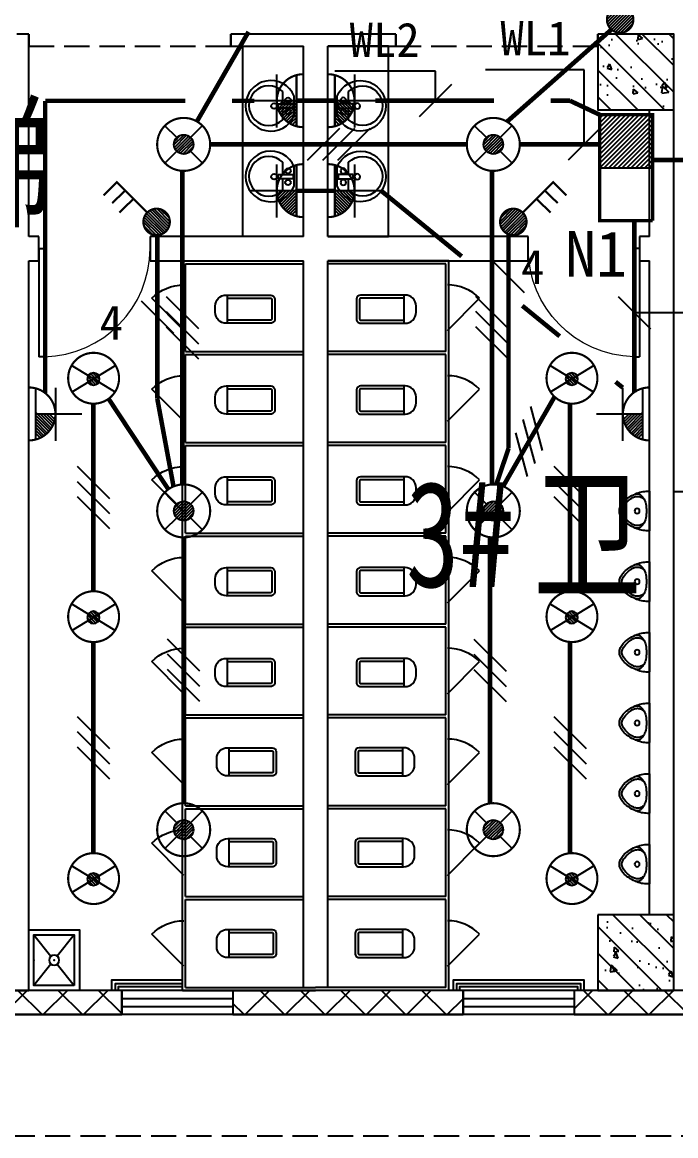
# Model space of a CAD drawing. Header units: millimetres. Extents: x -633009578 to 5705885, y -633235091 to 2571734.
# Drawn here: x 2781445 to 2787915, y 2058795 to 2069827 of the extents above; entities that cross this region are included whole.
import ezdxf

# ---------------------------------------------------------------- set-up
doc = ezdxf.new("R2010")
doc.units = ezdxf.units.MM
doc.header["$LTSCALE"] = 1000
doc.header["$MEASUREMENT"] = 0
doc.linetypes.add('DASH', pattern=[0.35, 0.25, -0.1])
doc.layers.get('0').update_dxf_attribs({"color": 9})
for name, color, linetype in [('3T_WOOD', 21, 'Continuous'), ('A-COLUM(柱)', 255, 'Continuous'), ('A-DOOR(门）', 4, 'Continuous'), ('A-F-AREA(计算)', 5, 'Continuous'), ('A-FLOR(看线)', 8, 'Continuous'), ('A-HATH(填充)', 8, 'Continuous'), ('A-LM-RAIL(栏杆)', 167, 'Continuous'), ('A-LVTY(厨卫)', 8, 'Continuous'), ('A-ST-O(室外)', 54, 'Continuous'), ('A-TEXT(房间)', 243, 'Continuous'), ('A-WALL(墙)', 255, 'Continuous'), ('A-WINDOW（窗）', 4, 'Continuous'), ('WALL', 9, 'Continuous'), ('电-强电平面-标注', 3, 'Continuous'), ('电-强电平面-线缆', 3, 'Continuous'), ('设备-动力', 3, 'Continuous'), ('设备-插座', 3, 'Continuous'), ('设备-照明', 3, 'Continuous'), ('设备-箱柜', 3, 'Continuous')]:
    doc.layers.add(name, color=color, linetype=linetype)
doc.styles.add('_TCH', font='simhei.ttf', dxfattribs={"width": 0.75, "bigfont": 'hztxt.shx'})
doc.styles.add('ELEC-DIM', font='simhei.ttf')
doc.styles.add('IDQSTYLE', font='simhei.ttf', dxfattribs={"width": 0.707, "bigfont": 'hztxt.shx'})
pattern_1 = [(45, (-1310357.920547368, -13.22285339003429), (-200.0002033111466, 200.0002033111467), []), (135, (-1310357.920547368, -13.22285339003429), (-200.0002033111467, -200.0002033111466), [])]

# ---------------------------------------------------------------- blocks, each defined once
blk = doc.blocks.new('_LV6')
for p, q in [((99.78343880523971, -300), (-99.78343880523971, -300)), ((99.78343880524335, -330), (-99.78343880524335, -330)), ((-139.7834388052397, -340), (-139.7834388052361, -779.6564289797607)), ((-109.7834388052433, -340), (-109.7834388052397, -769.6564289797607)), ((109.7834388052433, -769.6564289797607), (109.7834388052433, -340)), ((139.7834388052433, -779.6564289797607), (139.7834388052397, -340)), ((139.7834388052433, -769.6564289797607), (-139.7834388052397, -769.6564289797607)), ((-29.78343880523607, -889.6564289797607), (29.78343880524335, -889.6564289797607))]:
    blk.add_line(p, q)
for centre, radius, start, end in [((-99.78343880523971, -340), 40, 90, 180.0000000000002), ((-99.78343880524335, -340), 10, 90, 180.0000000000002), ((99.78343880523971, -340), 40, 2.398081733190338e-13, 90), ((99.78343880524335, -340), 10, 0, 90), ((-29.78343880523607, -779.6564289797607), 110, 180, 270), ((29.78343880524335, -779.6564289797607), 110, 270, 0)]:
    blk.add_arc(centre, radius, start, end)
blk = doc.blocks.new('$plan$00000387')
for points in [[(-195.1053413768082, -0.0007896247711869364), (195.1053413768082, 0.0007896247707321891, -0.056281), (192.2349483853259, -62.07158893748328, -0.051243), (175.2703486377404, -125.5748806645047, -0.047086), (143.6831082538288, -189.724628874892, -0.038643), (109.2489721777902, -237.0609902997553, -0.050944), (77.11679163034205, -267.7759659795192, -0.073316), (36.52038586093977, -290.7338367186967, -0.092337), (0.001018339326947171, -297.5362265440604, -0.092337), (-36.51803354920821, -290.7341323159712, -0.073316), (-77.11462417741222, -267.776590178973, -0.050944), (-109.2474259731857, -237.0618745823472, -0.038643), (-143.6819452275654, -189.7257908973352, -0.047086), (-175.269704824098, -125.5762993672297, -0.051243), (-192.2348186147988, -62.07314493917374, -0.056281)], [(0.0004063761161887669, -146.3291454144546, 0.999985), (0.0002089799604618747, -97.55313528460101, 0.999985)]]:
    blk.add_lwpolyline(points, format="xyb", close=True)
for points in [[(-169.3906686580854, -140.1226315288268, -0.078162), (-170.9980199055512, -114.6377667698976, -0.158684), (-159.1263041735847, -87.15485956814655, -0.087457), (-117.404978437914, -53.84085994681891, -0.073385), (-70.49119853318143, -36.56470876068397, -0.051629), (0.0003042701246158686, -29.26612660759247), (0.0003042701246158686, -29.26612660759247, -0.051629), (70.49149449189827, -36.56413818386, -0.073385), (117.4050415866323, -53.83990962471171, -0.087457), (159.1270096202247, -87.15357250312127, -0.158684), (170.9989478331345, -114.6363836417117, -0.078162), (169.3918028553499, -140.1212604160505)], [(117.0630501052547, -53.65384373908455, -0.099174), (138.5356947175851, -84.86577428893679, -0.110283), (144.8304822659725, -118.461657304113, -0.092873), (136.0170142026468, -157.9354627454745, -0.05733), (119.0399966660161, -187.626263302564, -0.037877), (85.37168024390257, -226.8225566132141, -0.072182), (35.33205354717484, -264.1794573646985, -0.124936), (0.001291311165005027, -273.1480356215775), (0.001291311165005027, -273.1480356215775, -0.124936), (-35.32991617790412, -264.1797433356796, -0.072182), (-85.36984427394054, -226.8232476352587, -0.037877), (-119.0384779452529, -187.6272268447183, -0.05733), (-136.0157358103124, -157.9365637070459, -0.092873), (-144.8298950764129, -118.4628296054302, -0.110283), (-138.5353804395845, -84.8668946738876, -0.099174), (-117.0629874684723, -53.65479130090807)]]:
    blk.add_lwpolyline(points, format="xyb")
blk = doc.blocks.new('$lvtry$00000191')
at = {"color": 0}
for p, q in [((-250, -50, 1e-08), (-39.04344047215272, -218.7652476222793, 1e-08)), ((39.04344047215272, -218.7652476222793, 1e-08), (250, -50, 1e-08)), ((-250, -450, 1e-08), (-39.04344047215272, -281.2347523777207, 1e-08)), ((39.04344047215272, -281.2347523777244, 1e-08), (250, -450, 1e-08))]:
    blk.add_line(p, q, dxfattribs=at)
at = {"color": 0, "elevation": 1e-08}
for points in [[(300, -500), (300, 0), (-300, 0), (-300, -500)], [(250, -450), (250, -50), (-250, -50), (-250, -450)]]:
    blk.add_lwpolyline(points, close=True, dxfattribs=at)
at = {"color": 0}
blk.add_circle((0, -250, 1e-08), 50, dxfattribs=at)
for p in [(0, -50, 1e-08), (0, -250, 1e-08)]:
    blk.add_point(p, dxfattribs=at)
blk = doc.blocks.new('$plan$00001628')
for p, q in [((-20.3236661099927, -1.818989403545856e-12), (20.3236661099927, 0)), ((20.3236661099927, 0), (20.3236661099927, -150.0481350782702)), ((-23.39245275389476, -103.9428290335418), (-143.6423603250569, -103.9428290335418)), ((-20.3236661099927, -150.0481350782702), (-20.3236661099927, -1.818989403545856e-12)), ((136.0209855338053, -103.9428290335418), (23.52693074955823, -103.9428290335418)), ((20.3236661099927, -150.0481350782702), (-20.3236661099927, -150.0481350782702))]:
    blk.add_line(p, q)
blk.add_lwpolyline([(-96.62842091566199, 9.318928566552131, 5.110403953654916), (92.21216199610717, 9.318928566550312)], format="xyb", close=True)
for centre, radius in [((-57.16031093435413, -51.98476159802703), 26.67481176936781), ((57.16031093435413, -51.98476159802703), 26.67481176936781), ((0, -190.1098522697775), 27.77136210564822)]:
    blk.add_circle(centre, radius)
blk.add_arc((-3.810687395625791, -242.5466148261803), 196.885515440561, 135.2526700260475, 44.74732997395247)
blk = doc.blocks.new('$DorLib2D$00000114')
at = {"color": 0}
blk.add_line((0.4999999999999964, 3.552713678800501e-15), (-0.2071067811864751, 0.7071067811864857), dxfattribs=at)
blk.add_arc((0.5000000000013856, -1.154631945610163e-12), 1.000000000001696, 135, 180, dxfattribs=at)
blk = doc.blocks.new('$DorLib2D$00000001')
for p, q in [((0.45, 0.9750000000000001), (0.5000000000000002, 0.9750000000000001)), ((0.45, 0), (0.45, 0.9750000000000001)), ((0.5, 0), (0.5, 0.9750000000000001)), ((0.5, 0), (0.45, 0))]:
    blk.add_line(p, q)
at = {"lineweight": 13}
blk.add_arc((0.475, 0), 0.975, 91.4692835813538, 180, dxfattribs=at)
blk = doc.blocks.new('_FZH')
h = blk.add_hatch()
h.set_pattern_fill('钢筋混凝土', color=256, scale=0.1, style=0)
h.set_pattern_definition([(45, (0, 0), (-0.1767766952966369, 0.1767766952966369), []), (50, (0, 0), (0.7172601826007535, -0.06275213498259512), [0.07500000000000001, -0.8250000000000001]), (355, (0, 0), (-0.138751333613, 0.7521921337000119), [0.06, -0.66]), (100.4514, (0.05977168000000001, -0.00522934), (0.5785093817140216, 0.6894395420609536), [0.06374019, -0.701142112]), (46.1842, (0, 0.2), (1.067241048625645, -0.1655190143290181), [0.1125, -1.2375]), (96.6356, (0.088936745, 0.186206693), (0.9346627055487033, 0.9741178709004418), [0.095610288, -1.051713]), (351.1842, (0, 0.2), (0.9346619451336272, 0.9741186009253247), [0.09000000000000001, -0.9900000000000001]), (21, (0.1, 0.15), (0.5969070521184617, -0.4026188906653388), [0.07500000000000001, -0.8250000000000001]), (326, (0.1, 0.15), (0.2433153319215824, 0.7251500450468529), [0.06, -0.66]), (71.4514, (0.149742233, 0.116448394), (0.84022262858149, 0.3225304967099524), [0.06374019, -0.701142112]), (37.50000000000001, (0, 0), (0.01215985531729062, 0.3328938538313115), [0, -0.652, 0, -0.67, 0, -0.6625000000000001]), (7.499999999999999, (0, 0), (0.2630695374421486, 0.3944117118823603), [0, -0.382, 0, -0.637, 0, -0.2525]), (-32.5, (-0.223, 0), (0.533822436172409, -0.02255487173437976), [0, -0.25, 0, -0.78, 0, -1.035]), (-42.5, (-0.323, 0), (0.5831861693423862, 0.1001049823323177), [0, -0.325, 0, -0.518, 0, -0.735])])
h.paths.add_polyline_path([(-0.5, -0.5), (0.5, -0.5), (0.5, 0.5), (-0.5, 0.5)])
blk.add_lwpolyline([(-0.5, -0.5), (0.5, -0.5), (0.5, 0.5), (-0.5, 0.5)], close=True)
blk = doc.blocks.new('$TCHSYS$WIN2D')
for p, q in [((-0.5, 0.5), (0.5, 0.5)), ((-0.5, 0.5), (-0.4999999999999999, -0.5)), ((0.5, 0.5), (0.4999999999999998, -0.5)), ((0.5, 0.1666666666666666), (-0.5, 0.1666666666666666)), ((0.5, -0.1666666666666667), (-0.5, -0.1666666666666667)), ((-0.4999999999999999, -0.5), (0.5, -0.5))]:
    blk.add_line(p, q)
blk = doc.blocks.new('9-29-1')
at = {"layer": 'A-HATH(填充)'}
h = blk.add_hatch(dxfattribs=at)
h.set_pattern_fill('多孔材料', color=256, scale=100, style=0)
h.set_pattern_definition(pattern_1)
h.paths.add_polyline_path([(1121700.598288359, 1382017.113137871), (1126550.598289098, 1382017.113137877), (1126550.598289098, 1382257.113137874), (1121940.598288352, 1382257.113137871)])
h = blk.add_hatch(dxfattribs=at)
h.set_pattern_fill('多孔材料', color=256, scale=100, style=0)
h.set_pattern_definition(pattern_1)
h.paths.add_polyline_path([(1127650.598289098, 1382017.113137876), (1129930.598288081, 1382017.113137876), (1129930.598288081, 1382257.113137874), (1127650.598289098, 1382257.113137874)])
h = blk.add_hatch(dxfattribs=at)
h.set_pattern_fill('多孔材料', color=256, scale=100, style=0)
h.set_pattern_definition(pattern_1)
h.paths.add_polyline_path([(1131030.598288081, 1382017.113137876), (1133310.598287572, 1382017.113137876), (1133310.598287572, 1382257.113137874), (1131030.598288081, 1382257.113137874)])
at = {"layer": 'A-F-AREA(计算)'}
blk.add_lwpolyline([(1121700.598288358, 1518097.113137865), (1255980.598288358, 1518097.113137865), (1255980.598288358, 1382017.113137865), (1121700.598288358, 1382017.113137865)], close=True, dxfattribs=at)
at = {"layer": 'A-FLOR(看线)'}
for points in [[(1127150.598288135, 1382357.113137936), (1126450.598293525, 1382357.113137936), (1126450.598293525, 1382257.113137954)], [(1131130.598293054, 1382257.113137881), (1131130.598293054, 1382357.113137881), (1129830.598293016, 1382357.113137881), (1129830.598293016, 1382257.1131379)]]:
    blk.add_lwpolyline(points, dxfattribs=at)
at = {"layer": 'A-LM-RAIL(栏杆)'}
for points in [[(1127150.598288135, 1382322.113137936), (1126485.598293525, 1382322.113137936), (1126485.598293525, 1382257.113137954)], [(1127150.598288135, 1382292.113137936), (1126515.598293525, 1382292.113137936), (1126515.598293525, 1382257.113137954)], [(1131095.598293054, 1382257.113137881), (1131095.598293054, 1382322.113137881), (1129865.598293016, 1382322.113137881), (1129865.598293016, 1382257.1131379)], [(1131065.598293054, 1382257.113137881), (1131065.598293054, 1382292.113137881), (1129895.598293016, 1382292.113137881), (1129895.598293016, 1382257.1131379)]]:
    blk.add_lwpolyline(points, dxfattribs=at)
at = {"layer": 'A-LVTY(厨卫)'}
for p, q in [((1127150.598288257, 1388572.11313807), (1127150.598288135, 1389487.113138093)), ((1127150.598288135, 1389487.113138093), (1128350.598285925, 1389487.113138089)), ((1127180.598288132, 1388587.113137779), (1127180.598288136, 1389457.113138095)), ((1127180.598288136, 1389457.113138095), (1128350.598285925, 1389457.113138091)), ((1129790.598288569, 1389487.113138157), (1128590.598289893, 1389487.113138153)), ((1129760.598288569, 1389457.113138159), (1128590.598289893, 1389457.113138155)), ((1129760.598288572, 1388587.113137842), (1129760.598288569, 1389457.113138159)), ((1129790.598288437, 1388572.11313807), (1129790.598288569, 1389487.113138157)), ((1127150.598288259, 1387672.113137751), (1127150.598288263, 1388572.113137751)), ((1127180.598288132, 1388587.113137779), (1128350.5982883, 1388587.113137774)), ((1129760.598288572, 1388587.113137842), (1128590.598288215, 1388587.113137838)), ((1129790.598288439, 1387672.113137751), (1129790.598288435, 1388572.113137751)), ((1127180.598288671, 1387687.113137838), (1127180.598288674, 1388557.113137781)), ((1127180.598288674, 1388557.113137781), (1128350.5982883, 1388557.113137776)), ((1129760.598288572, 1388557.11313747), (1128590.598288215, 1388557.113137466)), ((1129760.598288576, 1387687.113137527), (1129760.598288572, 1388557.11313747)), ((1127180.598288671, 1387687.113137838), (1128350.598288199, 1387687.113137834)), ((1129760.598288576, 1387687.113137527), (1128590.598288758, 1387687.113137523)), ((1127150.59828827, 1386772.113137811), (1127150.598288273, 1387672.113137811)), ((1127180.598288124, 1386787.113137898), (1127180.598288128, 1387657.113137466)), ((1127180.598288128, 1387657.113137466), (1128350.598288199, 1387657.113137462)), ((1129760.598288576, 1387657.113137903), (1128590.598288758, 1387657.113137899)), ((1129760.59828858, 1386787.11313796), (1129760.598288576, 1387657.113137903)), ((1129790.598288449, 1386772.113137811), (1129790.598288446, 1387672.113137811)), ((1127150.598288266, 1385872.113137871), (1127150.59828827, 1386772.113137871)), ((1127180.598288124, 1386787.113137898), (1128350.598288199, 1386787.113137894)), ((1127180.598288121, 1385887.113137958), (1127180.598288124, 1386757.1131379)), ((1127180.598288124, 1386757.1131379), (1128350.598288199, 1386757.113137896)), ((1129760.59828858, 1386787.11313796), (1128590.598288758, 1386787.113137956)), ((1129760.598288037, 1386757.113137962), (1128590.598288758, 1386757.113137958)), ((1129760.598288041, 1385887.113138019), (1129760.598288037, 1386757.113137962)), ((1129790.598288446, 1385872.113137871), (1129790.598288442, 1386772.113137871)), ((1127150.598288266, 1384972.113137871), (1127150.59828827, 1385872.113137871)), ((1127180.598288121, 1385887.113137958), (1128350.598288352, 1385887.113137954)), ((1127180.598288117, 1384987.113137806), (1127180.59828812, 1385857.11313796)), ((1127180.59828812, 1385857.11313796), (1128350.598288352, 1385857.113137956)), ((1129760.598288041, 1385887.113138019), (1128590.598288352, 1385887.113138015)), ((1129760.598288041, 1385857.113137647), (1128590.598288352, 1385857.113137643)), ((1129760.598288044, 1384987.113137866), (1129760.598288041, 1385857.113137647)), ((1129790.598288446, 1384972.113137871), (1129790.598288442, 1385872.113137871)), ((1127150.598288266, 1384072.113137871), (1127150.59828827, 1384972.113137871)), ((1127180.598288117, 1384987.113137806), (1128350.598288352, 1384987.113137801)), ((1127180.598288114, 1384087.113137868), (1127180.598288117, 1384957.113137808)), ((1127180.598288117, 1384957.113137808), (1128350.598288352, 1384957.113137804)), ((1129760.598288044, 1384987.113137866), (1128590.598288352, 1384987.113137862)), ((1129760.598288587, 1384957.113137868), (1128590.598288352, 1384957.113137864)), ((1129760.598288591, 1384087.113137928), (1129760.598288587, 1384957.113137868)), ((1129790.598288446, 1384072.113137871), (1129790.598288442, 1384972.113137871)), ((1127150.598288263, 1383172.113137871), (1127150.598288266, 1384072.113137871)), ((1127180.598288114, 1384087.113137868), (1128350.598288352, 1384087.113137864)), ((1127180.59828811, 1383187.113137723), (1127180.598288113, 1384057.11313787)), ((1127180.598288113, 1384057.11313787), (1128350.598288352, 1384057.113137866)), ((1129760.598288591, 1384087.113137928), (1128590.598288352, 1384087.113137924)), ((1129760.598288591, 1384057.11313793), (1128590.598288352, 1384057.113137926)), ((1129760.598288594, 1383187.113137783), (1129760.598288591, 1384057.11313793)), ((1129790.59828845, 1383172.113137871), (1129790.598288446, 1384072.113137871)), ((1127150.598288648, 1382257.11313779), (1127150.598288266, 1383172.113137871)), ((1127180.59828811, 1383187.113137723), (1128350.598288352, 1383187.113137719)), ((1129760.598288594, 1383187.113137783), (1128590.598288352, 1383187.113137779)), ((1129790.598288598, 1382257.113137781), (1129790.598288451, 1383172.113137871)), ((1127180.598288106, 1382287.113137788), (1127180.598288109, 1383157.113138099)), ((1127180.598288109, 1383157.113138099), (1128350.598288352, 1383157.113138095)), ((1129760.598288595, 1383157.113137785), (1128590.598288352, 1383157.113137781)), ((1129760.598288598, 1382287.113137779), (1129760.598288595, 1383157.113137785)), ((1127180.598288106, 1382287.113137788), (1128470.598288357, 1382287.113137866)), ((1129760.598288598, 1382287.113137779), (1128470.598288357, 1382287.113137866)), ((1127150.598288648, 1382257.11313779), (1128470.598288357, 1382257.113137866)), ((1129790.598288598, 1382257.113137781), (1128470.598288357, 1382257.113137866))]:
    blk.add_line(p, q, dxfattribs=at)
for points in [[(1128350.598288239, 1389727.113138195), (1127750.598288223, 1389727.113138195), (1127750.598288374, 1391612.113137948), (1128350.598288388, 1391612.113137948)], [(1128590.598288475, 1389727.113138195), (1129190.59828849, 1389727.113138195), (1129190.598288441, 1391612.113137948), (1128590.598288426, 1391612.113137948)]]:
    blk.add_lwpolyline(points, dxfattribs=at)
at = {"layer": 'A-ST-O(室外)', "linetype": 'DASH'}
blk.add_lwpolyline([(1121940.598288341, 1380817.113137878), (1189490.598729082, 1380817.113137878)], dxfattribs=at)
at = {"layer": 'A-WALL(墙)'}
for p, q in [((1125630.598288081, 1391732.113138052), (1125510.598288357, 1391732.113138008)), ((1125630.598288261, 1391612.113138052), (1125630.598288081, 1391732.113138052)), ((1128470.598288357, 1391732.113138008), (1127630.598288081, 1391732.113138052)), ((1127630.598288081, 1391732.113138052), (1127630.598288081, 1391612.113138063)), ((1129265.598288081, 1391732.113137917), (1128470.598288357, 1391732.113138008)), ((1129265.598288081, 1391612.113137944), (1129265.598288081, 1391732.113137917)), ((1125630.598288261, 1389727.113137887), (1125630.598288261, 1391612.113138052)), ((1127630.598288081, 1391612.113138063), (1128350.598288429, 1391612.113138052)), ((1128350.598288429, 1389727.113137887), (1128350.598288429, 1391612.113138052)), ((1128590.598288429, 1391612.113137917), (1129265.598288081, 1391612.113137944)), ((1128590.598288429, 1389727.113137857), (1128590.598288429, 1391612.113137917)), ((1131775.598288567, 1389727.113137857), (1131775.598288549, 1390982.113138146)), ((1132015.598288358, 1389607.113137868), (1132015.598288288, 1390982.113138146)), ((1125730.598288081, 1389727.113138), (1125630.598288261, 1389727.113137887)), ((1125730.598288081, 1389487.113138033), (1125730.598288081, 1389727.113138)), ((1128350.598288429, 1389727.113137887), (1126830.598288081, 1389727.113138)), ((1126830.598288081, 1389727.113138), (1126830.598288081, 1389487.113138033)), ((1130575.59828859, 1389727.113137824), (1128590.598288429, 1389727.113137857)), ((1130575.59828859, 1389487.113137807), (1130575.59828859, 1389727.113137824)), ((1131775.598288567, 1389727.113137857), (1131675.598288589, 1389727.113137824)), ((1131675.598288589, 1389727.113137824), (1131675.598288589, 1389487.113137807)), ((1132015.598288355, 1383007.113138146), (1132015.598288358, 1389607.113137868)), ((1125630.598288345, 1389487.113137887), (1125730.598288081, 1389487.113138033)), ((1125630.598288357, 1382257.113137866), (1125630.598288345, 1389487.113137887)), ((1126830.598288081, 1389487.113138033), (1128350.598285925, 1389487.113137887)), ((1128350.598288357, 1389472.113138065), (1128350.598285925, 1389487.113137887)), ((1128350.598288357, 1388572.113137747), (1128350.598288357, 1389472.113138065)), ((1128590.598288357, 1389472.113138065), (1128590.598289893, 1389487.113137856)), ((1128590.598289893, 1389487.113137856), (1130575.59828859, 1389487.113137807)), ((1128590.598288357, 1388572.113137747), (1128590.598288357, 1389472.113138065)), ((1131675.598288589, 1389487.113137807), (1131775.598288355, 1389487.113137856)), ((1131775.598288345, 1383007.113138147), (1131775.598288355, 1389487.113137856)), ((1128350.598288357, 1387672.113137806), (1128350.598288357, 1388572.113137747)), ((1128590.598288357, 1387672.113137806), (1128590.598288357, 1388572.113137747)), ((1128350.598288357, 1386772.113137866), (1128350.598288357, 1387672.113137806)), ((1128590.598288357, 1386772.113137866), (1128590.598288357, 1387672.113137806)), ((1132015.59828823, 1382497.113139746), (1132015.598288233, 1387197.11313768)), ((1132350.59828452, 1387197.11313769), (1132015.598288233, 1387197.11313768)), ((1128350.598288357, 1385872.113137866), (1128350.598288357, 1386772.113137866)), ((1128590.598288357, 1385872.113137866), (1128590.598288357, 1386772.113137866)), ((1128350.598288357, 1384972.113137866), (1128350.598288357, 1385872.113137866)), ((1128590.598288357, 1384972.113137866), (1128590.598288357, 1385872.113137866)), ((1128350.598288357, 1384072.113137866), (1128350.598288357, 1384972.113137866)), ((1128590.598288357, 1384072.113137866), (1128590.598288357, 1384972.113137866)), ((1128350.598288357, 1383172.113137866), (1128350.598288357, 1384072.113137866)), ((1128590.598288357, 1383172.113137866), (1128590.598288357, 1384072.113137866)), ((1128350.598288352, 1382287.113137784), (1128350.598288357, 1383172.113137866)), ((1128590.598288352, 1382287.113137783), (1128590.598288357, 1383172.113137866)), ((1125390.598288357, 1382257.113137866), (1125630.598288357, 1382257.113137866)), ((1132135.59828829, 1382257.113138198), (1132015.598288569, 1382257.113139333))]:
    blk.add_line(p, q, dxfattribs=at)
at = {"layer": 'A-WINDOW（窗）', "linetype": 'DASH'}
for p, q in [((1125630.598287523, 1391732.113138008), (1125630.598287523, 1391612.113138008)), ((1127630.598287523, 1391612.113138008), (1127630.598287523, 1391732.113138008)), ((1129265.598288357, 1391732.113138008), (1129265.598288357, 1391612.113138008)), ((1131265.598288357, 1391612.113138008), (1131265.598288357, 1391732.113138008)), ((1125630.598287523, 1391612.113138008, 800), (1127630.598287523, 1391612.113138008, 800)), ((1129265.598288357, 1391612.113138008, 800), (1131265.598288357, 1391612.113138008, 800))]:
    blk.add_line(p, q, dxfattribs=at)
at = {"layer": 'WALL'}
for p, q in [((1126550.598289098, 1382257.113137874), (1121940.598288352, 1382257.113137871)), ((1126550.598289098, 1382017.113137877), (1126550.598289098, 1382257.113137874)), ((1129930.598288081, 1382257.113137874), (1127650.598289098, 1382257.113137874)), ((1127650.598289098, 1382257.113137874), (1127650.598289098, 1382017.113137876)), ((1129930.598288081, 1382017.113137876), (1129930.598288081, 1382257.113137874)), ((1133310.598287572, 1382257.113137874), (1131030.598288081, 1382257.113137874)), ((1131030.598288081, 1382257.113137874), (1131030.598288081, 1382017.113137876)), ((1121700.598288359, 1382017.113137871), (1126550.598289098, 1382017.113137877)), ((1127650.598289098, 1382017.113137876), (1129930.598288081, 1382017.113137876)), ((1131030.598288081, 1382017.113137876), (1133310.598287572, 1382017.113137876))]:
    blk.add_line(p, q, dxfattribs=at)
at = {"layer": 'A-COLUM(柱)', "xscale": 750, "yscale": 750, "zscale": 750, "rotation": 270}
for p in [(1131640.598288357, 1391357.113137866), (1131640.598288357, 1382632.113137866)]:
    blk.add_blockref('_FZH', p, dxfattribs=at)
at = {"layer": 'A-DOOR(门）', "extrusion": (0, 0, -1), "xscale": -1100, "yscale": 1100, "zscale": 1100, "rotation": 180}
blk.add_blockref('$DorLib2D$00000001', (-1126280.598288357, 1389607.113137868), dxfattribs=at)
at = {"layer": 'A-DOOR(门）', "xscale": -1100, "yscale": 1100, "zscale": 1100, "rotation": 180}
blk.add_blockref('$DorLib2D$00000001', (1131125.598288344, 1389607.113137868), dxfattribs=at)
at = {"layer": 'A-LVTY(厨卫)'}
for name, p, rotation in [('$plan$00001628', (1128248.810088259, 1391019.613138102), 270), ('$plan$00001628', (1128248.810088259, 1390319.613138102), 270), ('_LV6', (1128575.597305344, 1389007.113138013), 89.99999999999993), ('_LV6', (1128575.597305346, 1388107.113137695), 89.99999999999993), ('_LV6', (1128575.597305357, 1387207.113137754), 89.99999999999993), ('$plan$00000387', (1131775.597498731, 1387007.113079721), 270), ('$plan$00000387', (1131775.597498731, 1386307.113079721), 270), ('_LV6', (1128575.597305353, 1386307.113137814), 89.99999999999993), ('$plan$00000387', (1131775.597498731, 1385607.113079721), 270), ('_LV6', (1128575.597305353, 1385407.113137814), 89.99999999999993), ('$plan$00000387', (1131775.597498731, 1384907.113079721), 270), ('_LV6', (1128560.597305402, 1384522.113137765), 89.99999999999993), ('$plan$00000387', (1131775.597498731, 1384207.113079721), 270), ('_LV6', (1128560.597305405, 1383622.113137765), 89.99999999999993), ('$plan$00000387', (1131775.597498731, 1383507.113079721), 270), ('_LV6', (1128560.597305409, 1382722.113137765), 89.99999999999993)]:
    blk.add_blockref(name, p, dxfattribs=dict(at, rotation=rotation))
at = {"layer": 'A-LVTY(厨卫)', "xscale": -1}
for name, p, rotation in [('$plan$00001628', (1128692.386488455, 1391019.613138102), 89.99999999999999), ('$plan$00001628', (1128692.386488455, 1390319.613138102), 89.99999999999999), ('_LV6', (1128365.599271351, 1389007.113138013), 270.0000000000001), ('_LV6', (1128365.599271353, 1388107.113137695), 270.0000000000001), ('_LV6', (1128365.599271364, 1387207.113137754), 270.0000000000001), ('_LV6', (1128365.59927136, 1386307.113137814), 270.0000000000001), ('_LV6', (1128365.59927136, 1385407.113137814), 270.0000000000001), ('_LV6', (1128380.599271312, 1384522.113137765), 270.0000000000001), ('_LV6', (1128380.599271308, 1383622.113137765), 270.0000000000001), ('$lvtry$00000191', (1125630.598288433, 1382557.113137811, -1e-08), 89.99999999999993), ('_LV6', (1128380.599271308, 1382722.113137765), 270.0000000000001)]:
    blk.add_blockref(name, p, dxfattribs=dict(at, rotation=rotation))
at = {"layer": 'A-LVTY(厨卫)', "yscale": 450, "zscale": 100}
for p, xscale, rotation in [((1127165.598288259, 1389022.11313807), -450, 89.99999999978505), ((1129775.598288435, 1389022.11313807), 450, 269.999999999785), ((1127165.598288261, 1388122.113137751), -450, 89.99999999978505), ((1129775.598288437, 1388122.113137751), 450, 269.999999999785), ((1127165.598288272, 1387222.113137811), -450, 89.99999999978505), ((1129775.598288448, 1387222.113137811), 450, 269.999999999785), ((1127165.598288268, 1386322.113137871), -450, 89.99999999978505), ((1129775.598288444, 1386322.113137871), 450, 269.999999999785), ((1127165.598288268, 1385422.113137871), -450, 89.99999999978505), ((1129775.598288444, 1385422.113137871), 450, 269.999999999785), ((1127165.598288266, 1384522.11313787), -450, 89.99999999978505), ((1129775.598288448, 1384522.11313787), 450, 269.999999999785), ((1127165.598288262, 1383622.11313787), -450, 89.99999999978505), ((1129775.598288452, 1383622.11313787), 450, 269.999999999785), ((1127165.598288262, 1382722.11313787), -450, 89.99999999978505), ((1129775.598288456, 1382722.11313787), 450, 269.999999999785)]:
    blk.add_blockref('$DorLib2D$00000114', p, dxfattribs=dict(at, xscale=xscale, rotation=rotation))
at = {"layer": 'A-WINDOW（窗）', "extrusion": (0, 0, -1), "xscale": 1100, "yscale": 240, "zscale": 1100}
for p in [(-1127100.598288993, 1382137.113137866), (-1130480.598288254, 1382137.113137866)]:
    blk.add_blockref('$TCHSYS$WIN2D', p, dxfattribs=at)
at = {"layer": 'A-TEXT(房间)', "style": '_TCH', "width": 0.75}
for s, p in [('楼梯', (1123714.59897599, 1389931.689574848)), ('卫', (1130622.631006162, 1386253.850652053)), ('3#', (1129362.631006162, 1386253.850652053))]:
    blk.add_text(s, height=1050, dxfattribs=at).set_placement(p)
blk = doc.blocks.new('*X153')
at = {"color": 0, "linetype": 'Continuous'}
for p, q in [((234.7655414724513, 317.9212989399893), (239.3433150387835, 322.4990725063215)), ((234.7655414724513, 318.3455630087012), (238.9190509700716, 322.4990725063215)), ((234.7655414724513, 318.7698270774131), (238.4947869013596, 322.4990725063215)), ((234.7655414724513, 319.1940911461251), (238.0705228326477, 322.4990725063215)), ((234.7655414724513, 319.618355214837), (237.6462587639358, 322.4990725063215)), ((234.7655414724513, 320.0426192835489), (237.2219946952239, 322.4990725063215)), ((234.7655414724513, 320.4668833522609), (236.797730626512, 322.4990725063215)), ((234.7655414724513, 320.8911474209728), (236.3734665578, 322.4990725063215)), ((234.7655414724513, 321.3154114896847), (235.9492024890881, 322.4990725063215)), ((234.7655414724513, 321.7396755583966), (235.5249384203761, 322.4990725063215)), ((234.7655414724513, 322.1639396271086), (235.1006743516642, 322.4990725063215)), ((234.7675791074955, 317.4990725063215), (239.7655414724513, 322.4970348712774)), ((235.1918431762074, 317.4990725063215), (239.7655414724513, 322.0727708025654)), ((235.6161072449193, 317.4990725063215), (239.7655414724513, 321.6485067338535)), ((236.0403713136312, 317.4990725063215), (239.7655414724513, 321.2242426651416)), ((236.4646353823431, 317.4990725063215), (239.7655414724513, 320.7999785964296)), ((236.8888994510551, 317.4990725063215), (239.7655414724513, 320.3757145277177)), ((237.313163519767, 317.4990725063215), (239.7655414724513, 319.9514504590058)), ((237.7374275884789, 317.4990725063215), (239.7655414724513, 319.5271863902939)), ((238.1616916571909, 317.4990725063215), (239.7655414724513, 319.1029223215819)), ((238.5859557259028, 317.4990725063215), (239.7655414724513, 318.67865825287)), ((239.0102197946147, 317.4990725063215), (239.7655414724513, 318.2543941841581)), ((239.4344838633266, 317.4990725063215), (239.7655414724513, 317.8301301154461))]:
    blk.add_line(p, q, dxfattribs=at)
blk = doc.blocks.new('HC000435')
at = {"color": 0, "linetype": 'Continuous'}
blk.add_line((2.5, 0), (-2.5, 0), dxfattribs=at)
at = {"color": 0, "linetype": 'Continuous', "const_width": 0.3}
for points in [[(2.5, 0), (2.5, 5), (-2.5, 5)], [(-2.5, 5), (-2.5, 0)], [(-2.5, 0), (-2.5, -5), (2.5, -5), (2.5, 0)]]:
    blk.add_lwpolyline(points, dxfattribs=at)
at = {"color": 0, "linetype": 'Continuous'}
blk.add_blockref('*X153', (-237.2655414724513, -322.4990725063215), dxfattribs=at)
at = {"color": 0, "style": 'IDQSTYLE', "width": 0.7}
blk.add_attdef('PSFHATT', (4.500000000000028, -5), '', height=2.5, dxfattribs=at)
blk = doc.blocks.new('*X150')
at = {"color": 0, "linetype": 'Continuous'}
for p, q in [((279.9420860686181, 223.0907008612197), (280.8979156011271, 224.0465303937287)), ((279.9854805002326, 222.8512525803596), (281.1373638819872, 224.0031359621142)), ((279.9868669209781, 223.4183244260543), (280.5702920362925, 224.0017495413687)), ((280.0743412491943, 222.6572706168466), (281.3313458455001, 223.9142752131524)), ((280.1974871625503, 222.497573817728), (281.4910426446187, 223.7911292997965)), ((280.3519451819565, 222.3691891246596), (281.6194273376872, 223.6366712803903)), ((280.539796743254, 222.2741979734825), (281.7144184888643, 223.4488197190928)), ((280.7702917107533, 222.2218502285072), (281.7667662338396, 223.2183247515934)), ((281.0759642864814, 222.2446800917606), (281.7439363705861, 222.9126521758653))]:
    blk.add_line(p, q, dxfattribs=at)
blk = doc.blocks.new('HC000061')
at = {"color": 0, "linetype": 'Continuous'}
for p, q in [((-0.655530613370388, 0.6381189538353738), (-1.771203499631326, 1.764323712616999)), ((1.767766952962234, 1.767766952962347), (0.6468833682913555, 0.6468833682914692)), ((-0.6554506590218239, -0.6382010795241513), (-1.771171542393972, -1.764355793885329)), ((0.6468833682801005, -0.6468833682798731), (1.767766952964394, -1.767766952964166))]:
    blk.add_line(p, q, dxfattribs=at)
at = {"color": 0, "linetype": 'Continuous', "const_width": 0.2}
blk.add_lwpolyline([(1.767766952966383, -1.767766952966212, 0.1989123673796617), (2.5, 2.273736754432321e-13, 0.1989123673796613), (1.767766952966326, 1.767766952966554, 0.1989123673796529), (5.710751695749348e-14, 2.500000000000114, 0.1989123673796647), (-1.767766952966326, 1.767766952966554, 0.1989123673796613), (-2.5, 2.275688047292222e-13, 0.1989123673796761), (-1.767766952966327, -1.767766952966212, 0.198912367379672), (5.627316917566264e-14, -2.499999999999886, 0.1989123673796541)], format="xyb", close=True, dxfattribs=at)
at = {"color": 0, "linetype": 'Continuous'}
blk.add_circle((5.684341886080801e-14, 2.273736754432321e-13), 0.9148312326998418, dxfattribs=at)
blk.add_blockref('*X150', (-280.8559544658493, -223.1326619964972), dxfattribs=at)
at = {"color": 0, "style": 'IDQSTYLE', "width": 0.7}
blk.add_attdef('PSFHATT', (4.50000001, -2.500000009999886), '', height=2.5, dxfattribs=at)
blk = doc.blocks.new('*X159')
at = {"color": 0, "linetype": 'Continuous'}
for p, q in [((292.887994045295, 135.6274459094068), (293.516320533106, 136.2557723972178)), ((292.952224463849, 135.4088336154862), (293.7349328270265, 136.1915419786637)), ((292.9956283900541, 136.0179229666405), (293.1258434758722, 136.1481380524586)), ((293.0755886594741, 135.2493550986367), (293.8944113438761, 136.0681777830387)), ((293.2494900660814, 135.1404137927693), (294.0033526497434, 135.8942763764314)), ((293.4911899527468, 135.0992709669601), (294.0444954755525, 135.6525764897659))]:
    blk.add_line(p, q, dxfattribs=at)
blk = doc.blocks.new('HC000703')
at = {"color": 0, "linetype": 'Continuous', "const_width": 0.2000000000000002}
blk.add_lwpolyline([(-2.399999999999977, 0.05872925643336657, 1), (2.399999999999977, 0.05872925643336657, 1)], format="xyb", close=True, dxfattribs=at)
at = {"color": 0, "linetype": 'Continuous', "const_width": 0.2}
for points in [[(-2.074282131997677, 1.265938284269794), (2.022051310501354, -1.234061715730206)], [(2.074282131997734, 1.265938284269794), (-2.022051310501354, -1.234061715730206)]]:
    blk.add_lwpolyline(points, dxfattribs=at)
at = {"color": 0, "linetype": 'Continuous'}
blk.add_circle((0.02097265619840982, -0.0127996515010409), 0.5796574060804803, dxfattribs=at)
blk.add_arc((3.410605131648481e-12, 0.05872925643825511), 2.400000000004948, 224.6186283858651, 315.1351718326803, dxfattribs=at)
blk.add_blockref('*X159', (-293.4444389024706, -135.6911545353449), dxfattribs=at)
at = {"color": 0, "style": 'IDQSTYLE', "width": 0.7}
blk.add_attdef('PSFHATT', (4.400000009999977, -2.341270753566693), '', height=2.5, dxfattribs=at)
blk = doc.blocks.new('HC000136')
at = {"color": 0, "linetype": 'Continuous'}
for p, q in [((-2.263127864574926, 3.93780780054658), (-1.824413961169739, 4.37652170395188)), ((-2.166171642377776, 3.751921310269552), (-1.541571248695163, 4.37652170395188)), ((-2.056623188829235, 3.578627051343346), (-1.258728536220588, 4.37652170395188)), ((-1.935167161310801, 3.417240366387034), (-0.9758858237460117, 4.37652170395188)), ((-1.802207139847269, 3.267357675375933), (-0.6930431112714359, 4.37652170395188)), ((-1.657908623596541, 3.128813479151916), (-0.4102003987968601, 4.37652170395188)), ((-1.502215697701104, 3.001663692572663), (-0.1273576863222843, 4.37652170395188)), ((-1.334845464380123, 2.886191213419067), (0.1554850261522915, 4.37652170395188)), ((-1.155258892497841, 2.782935072827001), (0, 3.938193965324729)), ((-0.9626006818002679, 2.692750571049828), (0, 3.655351252850153)), ((-0.7555910368541845, 2.616917503521506), (0, 3.372508540375577)), ((-0.5323327753721969, 2.557333052528577), (0, 3.089665827900888))]:
    blk.add_line(p, q, dxfattribs=at)
at = {"color": 0, "linetype": 'Continuous', "const_width": 0.2}
blk.add_lwpolyline([(-2.5, 4.999999999999943, 0.198912367379654), (-1.767766952966212, 3.232233047033617, 0.1989123673796558), (-9.033165925335943e-16, 2.500000000000057, 0.1989123673796559), (1.767766952966213, 3.232233047033617, 0.1989123673796541), (2.5, 4.999999999999942)], format="xyb", dxfattribs=at)
for points in [[(-2.421006983541702, 4.352913575506307), (2.41480416581453, 4.352913575506307)], [(0, 2.476391871554483), (0, 4.306405978417899)], [(-2.549372027147456, 2.476391871554483), (2.483025305961291, 2.476391871554483)], [(0, 2.500000000000057), (0, 0)]]:
    blk.add_lwpolyline(points, dxfattribs=at)
at = {"color": 0, "style": 'IDQSTYLE', "width": 0.7}
blk.add_attdef('PSFHATT', (4.500000010000001, 0), '', height=2.5, dxfattribs=at)
blk = doc.blocks.new('*X155')
at = {"color": 0, "linetype": 'Continuous'}
for p, q in [((261.9988066744281, 135.850956910748), (263.2375091559566, 137.0896593922765)), ((262.0234026256783, 135.5927101495236), (263.4957559171792, 137.0650634410244)), ((262.0463461952987, 136.1813391440932), (262.9071269225657, 137.0421198713602)), ((262.0884022348038, 135.3748670461744), (263.7135990205094, 137.00006383188)), ((262.1829592200917, 135.1865813189878), (263.9018847477136, 136.9055068466096)), ((262.3023466942452, 135.0231260806666), (264.0653399860179, 136.7861193724393)), ((262.4446987243758, 134.8826353983226), (264.205830668362, 136.6437673423088)), ((262.6100901587723, 134.7651841202445), (264.3232819464568, 136.478375907929)), ((262.8005700291263, 134.6728212781239), (264.4156447885779, 136.2878960375755)), ((263.0211904412342, 134.6105989777572), (264.4778670889456, 136.0672756254685)), ((263.2836307586351, 134.5901965826834), (264.4982694840214, 135.8048353080697)), ((263.6234742990336, 134.6471974106073), (264.4412686561033, 135.464991767677))]:
    blk.add_line(p, q, dxfattribs=at)
blk = doc.blocks.new('HC000111')
at = {"color": 0, "linetype": 'Continuous', "const_width": 0.2}
for points in [[(0.8838834764831975, 2.133883476483163), (3.750000000000091, 5), (5.000000000000091, 3.75)], [(2.898879886034229, 4.275409520972289), (4.191507707965946, 3.019373591507303)], [(2.221789122165297, 3.388795923702901), (3.514416944097014, 2.132759994237858)]]:
    blk.add_lwpolyline(points, dxfattribs=at)
blk.add_lwpolyline([(0.8838834764833108, 0.3661165235168934, 0.1989123673796338), (1.250000000000034, 1.250000000000057, 0.1989123673796269), (0.8838834764832544, 2.13388347648322, 0.1989123673796352), (9.12880881998035e-14, 2.5, 0.1989123673796539), (-0.8838834764830719, 2.13388347648322, 0.1989123673796721), (-1.249999999999966, 1.250000000000057, 0.1989123673796564), (-0.8838834764831855, 0.3661165235168368, 0.198912367379673), (9.087175456556906e-14, 0, 0.198912367379652)], format="xyb", close=True, dxfattribs=at)
at = {"color": 0, "linetype": 'Continuous'}
blk.add_blockref('*X155', (-263.2487560761181, -134.5897099905746), dxfattribs=at)
at = {"color": 0, "style": 'IDQSTYLE', "width": 0.7}
blk.add_attdef('PSFHATT', (7.000000000000091, -1e-08), '', height=2.5, dxfattribs=at)
blk = doc.blocks.new('*X169')
at = {"color": 0, "linetype": 'Continuous'}
for p, q in [((261.9988066744281, 135.850956910748), (263.2375091559566, 137.0896593922765)), ((262.0234026256783, 135.5927101495236), (263.4957559171792, 137.0650634410244)), ((262.0463461952987, 136.1813391440932), (262.9071269225657, 137.0421198713602)), ((262.0884022348038, 135.3748670461744), (263.7135990205094, 137.00006383188)), ((262.1829592200917, 135.1865813189878), (263.9018847477136, 136.9055068466096)), ((262.3023466942452, 135.0231260806666), (264.0653399860179, 136.7861193724393)), ((262.4446987243758, 134.8826353983226), (264.205830668362, 136.6437673423088)), ((262.6100901587723, 134.7651841202445), (264.3232819464568, 136.478375907929)), ((262.8005700291263, 134.6728212781239), (264.4156447885779, 136.2878960375755)), ((263.0211904412342, 134.6105989777572), (264.4778670889456, 136.0672756254685)), ((263.2836307586351, 134.5901965826834), (264.4982694840214, 135.8048353080697)), ((263.6234742990336, 134.6471974106073), (264.4412686561033, 135.464991767677))]:
    blk.add_line(p, q, dxfattribs=at)
blk = doc.blocks.new('HC000097')
at = {"color": 0, "linetype": 'Continuous', "const_width": 0.2}
blk.add_lwpolyline([(0.8838834764831975, 2.133883476483163), (3.750000000000091, 5), (5.000000000000091, 3.75)], dxfattribs=at)
blk.add_lwpolyline([(0.8838834764833108, 0.3661165235168934, 0.1989123673796338), (1.250000000000034, 1.250000000000057, 0.1989123673796269), (0.8838834764832544, 2.13388347648322, 0.1989123673796352), (9.128895556154148e-14, 2.5, 0.1989123673796539), (-0.8838834764830719, 2.13388347648322, 0.1989123673796721), (-1.249999999999966, 1.250000000000057, 0.1989123673796564), (-0.8838834764831855, 0.3661165235168368, 0.198912367379673), (9.087175456556906e-14, 0, 0.198912367379652)], format="xyb", close=True, dxfattribs=at)
at = {"color": 0, "linetype": 'Continuous'}
blk.add_blockref('*X169', (-263.2487560761181, -134.5897099905746), dxfattribs=at)
at = {"color": 0, "style": 'IDQSTYLE', "width": 0.7}
blk.add_attdef('PSFHATT', (7.000000000000091, -1e-08), '', height=2.5, dxfattribs=at)

msp = doc.modelspace()

# ---------------------------------------------------------------- linework, layer by layer
at = {"layer": '电-强电平面-标注'}
for p, q in [((2785535, 2069341.5), (2784540.06329114, 2069341.5)), ((2785535, 2069050.255797633), (2785535, 2069341.5)), ((2787009, 2069357), (2786033.050632911, 2069357)), ((2787009, 2068618.412763545), (2787009, 2069357)), ((2785694.099025766, 2069209.3548234), (2785375.900974234, 2068891.156771866)), ((2784585.096041519, 2068776.284385271), (2784266.897989985, 2068458.086333738)), ((2784735.096041519, 2068776.284385271), (2784416.897989985, 2068458.086333738)), ((2784885.096041519, 2068776.284385271), (2784566.897989985, 2068458.086333738)), ((2787168.099025766, 2068777.511789312), (2786849.900974234, 2068459.313737778)), ((2786419.039490834, 2067146.690329807), (2786100.841439299, 2067464.888381341)), ((2782870.895005927, 2067110.367718573), (2783189.09305746, 2066792.169667039)), ((2786254.599025766, 2066792.16966704), (2785936.400974234, 2067110.367718575)), ((2787345.900974233, 2067109.099025766), (2787664.099025767, 2066790.900974233)), ((2782622.777050239, 2067066.363585411), (2782940.975101774, 2066748.165533877)), ((2782870.895005927, 2066960.367718573), (2783189.09305746, 2066642.169667039)), ((2786254.599025766, 2066642.16966704), (2785936.400974234, 2066960.367718575)), ((2787505, 2066950), (2787859, 2066950)), ((2787859, 2066950), (2788853.93670886, 2066950)), ((2782870.895005928, 2066810.367718573), (2783189.093057461, 2066492.169667039)), ((2786254.599025766, 2066492.16966704), (2785936.400974234, 2066810.367718575)), ((2786476.895106372, 2066019.926247431), (2786594.370318493, 2065585.530604569)), ((2786402.196244482, 2065889.849039465), (2786519.671456601, 2065455.453396603)), ((2786327.497382591, 2065759.771831499), (2786444.972594711, 2065325.376188638)), ((2781989.324966441, 2065428.031632453), (2782307.523017974, 2065109.833580918)), ((2786709.535897895, 2065428.031632453), (2787027.733949427, 2065109.833580918)), ((2781989.324966441, 2065278.031632453), (2782307.523017974, 2064959.833580918)), ((2786709.535897895, 2065278.031632453), (2787027.733949427, 2064959.833580918)), ((2781989.324966441, 2065128.031632453), (2782307.523017974, 2064809.833580918)), ((2786709.535897895, 2065128.031632453), (2787027.733949427, 2064809.833580918)), ((2783202.094549395, 2063397.086333646), (2782883.896497862, 2063715.284385181)), ((2785916.702921221, 2063715.28438517), (2786234.900972754, 2063397.086333636)), ((2783202.094549395, 2063247.086333646), (2782883.896497862, 2063565.284385181)), ((2785916.702921221, 2063565.28438517), (2786234.900972754, 2063247.086333636)), ((2783202.094549395, 2063097.086333646), (2782883.896497862, 2063415.284385181)), ((2785916.702921221, 2063415.28438517), (2786234.900972754, 2063097.086333636)), ((2781989.324966441, 2062949.281632453), (2782307.523017974, 2062631.083580918)), ((2786709.535897895, 2062949.281632453), (2787027.733949427, 2062631.083580918)), ((2781989.324966441, 2062799.281632453), (2782307.523017974, 2062481.083580918)), ((2786709.535897895, 2062799.281632453), (2787027.733949427, 2062481.083580918)), ((2781989.324966441, 2062649.281632453), (2782307.523017974, 2062331.083580918)), ((2786709.535897895, 2062649.281632453), (2787027.733949427, 2062331.083580918))]:
    msp.add_line(p, q, dxfattribs=at)
at = {"layer": '电-强电平面-线缆', "color": 1, "linetype": 'Continuous', "const_width": 45}
for points in [[(2783174.207296483, 2068844.53909417), (2783685.247833462, 2069732.647160401)], [(2786244.551810347, 2068841.977601776), (2787278.702646181, 2069755.211535126)], [(2781672, 2066153.434946851), (2781672, 2069048.5)], [(2781672, 2069048.5), (2783058, 2069048.5)], [(2783521, 2069048.5), (2783742.5, 2069048.5)], [(2784159.836456046, 2069050.255797633), (2784540.151607515, 2069050.255797633)], [(2784941.5, 2069050.255797633), (2786117, 2069050.255797633)], [(2786677.5, 2069050.255797633), (2786867, 2069050.255797633)], [(2786867, 2069050.255797633), (2787162.5, 2068911.028400702)], [(2783305.495523628, 2068617.185359505), (2785846.498507876, 2068617.185359505)], [(2786371.495638278, 2068618.412763545), (2787162.5, 2068618.412763545)], [(2787687.5, 2068463.204130939), (2788208.5, 2068463.204130939)], [(2783029.994031694, 2065247.529849742), (2783029.994031694, 2068355.00753587)], [(2786095.5, 2068354.685359505), (2786095.5, 2065247.852026111)], [(2784159.836456046, 2068156.5), (2784540.151607515, 2068156.5)], [(2784997.207532943, 2068158.941157138), (2785795.5, 2067507.80391639)], [(2787505, 2066161.925254854), (2787505, 2067861.028400702)], [(2782781.876076005, 2066096.5), (2782781.876076006, 2067718.029119289)], [(2786259.940465067, 2067726.578711148), (2786259.940465067, 2065605)], [(2786395.5, 2067018.406407868), (2786766.098396551, 2066716.123187977)], [(2787319.64472222, 2066264.616200255), (2787390.015178297, 2066207.217657126)], [(2782891.197985312, 2065199.51027918), (2782299.506937148, 2066096.469575436)], [(2782781.876076005, 2066096.5), (2782942.541122636, 2065227.870403389)], [(2786206.257535134, 2065229.169440604), (2786715.61016595, 2066116.132995464)], [(2782148.423992207, 2064189.667687173), (2782148.423992207, 2066048.197526198)], [(2786868.634923661, 2064188.957114554), (2786868.634923661, 2066048.908098816)], [(2786259.940465067, 2065605), (2786138.409704123, 2065246.19916819)], [(2783042.995523628, 2064722.852026111), (2783042.995523628, 2062089.518692716)], [(2786075.801946986, 2062087.411162536), (2786075.801946986, 2064724.95955627)], [(2782148.423992207, 2061594.667687173), (2782148.423992207, 2063685.697526198)], [(2786868.634923661, 2061593.957114554), (2786868.634923661, 2063686.408098816)]]:
    msp.add_lwpolyline(points, dxfattribs=at)

# ---------------------------------------------------------------- block references
at = {"layer": '3T_WOOD'}
msp.add_blockref('9-29-1', (1655879.395743424, 677977.51603476), dxfattribs=at)
at = {"layer": '设备-动力', "xscale": -105, "yscale": 105, "zscale": 105}
for p in [(2782151.166110336, 2066294.01603476), (2786887.743081482, 2066294.01603476), (2782151.166110336, 2063931.51603476), (2786887.743081482, 2063931.51603476), (2782151.166110336, 2061336.51603476), (2786887.743081482, 2061336.51603476)]:
    msp.add_blockref('HC000703', p, dxfattribs=at)
at = {"layer": '设备-插座', "yscale": 105, "zscale": 105}
for p, xscale, rotation in [((2783702.780530618, 2069050.255797633), -105, 270), ((2784997.207532943, 2069050.255797633), 105, 90.00000000000001), ((2783702.780530618, 2068158.941157138), -105, 270), ((2784997.207532943, 2068158.941157138), 105, 90.00000000000001), ((2782035.494031778, 2065946.5), 105, 90.00000000000001), ((2787129.994031783, 2065946.5), -105, 270)]:
    msp.add_blockref('HC000136', p, dxfattribs=dict(at, xscale=xscale, rotation=rotation))
at = {"layer": '设备-照明', "yscale": 105, "zscale": 105}
for name, p, xscale in [('HC000097', (2787365, 2069722.852026194), 105), ('HC000061', (2783042.995523632, 2068617.185359507), 105), ('HC000061', (2786108.998507857, 2068617.185359507), 105), ('HC000111', (2782775.060238727, 2067717.852025955), -105), ('HC000111', (2786307, 2067717.852025955), 105), ('HC000061', (2783042.995523632, 2064985.352026104), 105), ('HC000061', (2786108.998507857, 2064985.352026104), 105), ('HC000061', (2783042.995523632, 2061827.018692702), 105), ('HC000061', (2786108.998507857, 2061827.018692702), 105)]:
    msp.add_blockref(name, p, dxfattribs=dict(at, xscale=xscale))
at = {"layer": '设备-箱柜', "xscale": 105, "yscale": 105, "zscale": 105, "rotation": 180}
msp.add_blockref('HC000435', (2787425, 2068386.028400702), dxfattribs=at)

# ---------------------------------------------------------------- texts
at = {"layer": '电-强电平面-标注', "style": 'ELEC-DIM'}
for s, height, p in [('WL1', 339.8734177215189, (2786179.253164556, 2069499.405063291)), ('WL2', 339.8734177215189, (2784686.265822784, 2069483.905063291)), ('N1', 450, (2786820, 2067307.5)), ('4', 339.8734177215189, (2786383.981012658, 2067234.5)), ('4', 339.8734177215189, (2782210.357088665, 2066682.264559642))]:
    msp.add_text(s, height=height, dxfattribs=at).set_placement(p)

doc.saveas('drawing.dxf')
